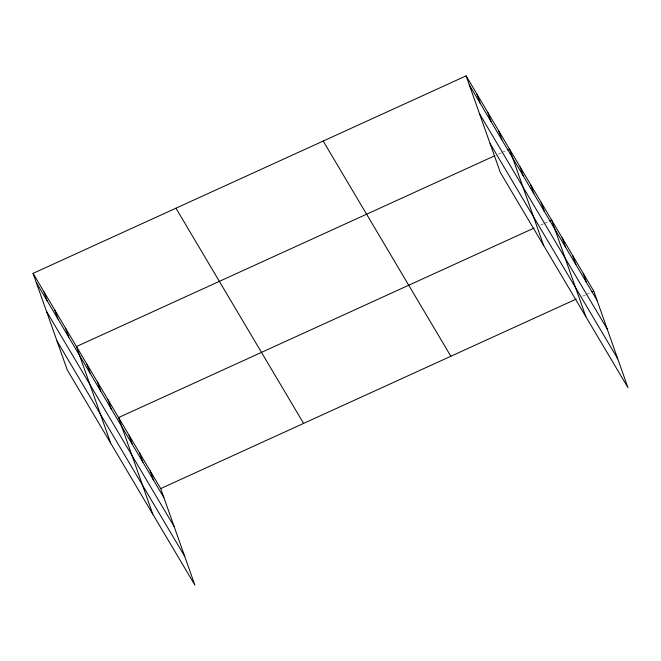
<?xml version="1.0" encoding="UTF-8"?>
<svg xmlns="http://www.w3.org/2000/svg" width="661" height="661" viewBox="0 0 661 661"><rect width="100%" height="100%" fill="white"/><g stroke="black" fill="none" stroke-linecap="round" stroke-linejoin="round"><path stroke-width="0.5" stroke-dasharray="3.31 2.48" d="M498.452 154.087L501.212 152.831M502.137 152.41L506.747 150.303M540.574 225.112L543.342 223.848M544.259 223.426L548.87 221.328M582.696 296.128L585.464 294.864M586.381 294.442L590.992 292.344"/><path stroke-width="0.99" d="M33.05 273.365L160.697 488.578L194.888 585.125L67.24 369.92L33.05 273.365L466.112 75.875L593.76 291.08L627.95 387.635L500.303 172.422L466.112 75.875M494.758 155.773L76.453 346.538L110.643 443.093M507.673 149.882L509.515 149.047L543.706 245.595M534.121 228.053L118.575 417.554L152.765 514.109M549.795 220.906L551.638 220.063L585.828 316.611M160.697 488.578L576.243 299.069M591.917 291.922L593.76 291.08M469.327 84.947L596.974 300.16M479.547 113.816L607.195 329.029M490.082 143.561L617.729 358.766M323.204 141.049L450.852 356.254M175.958 208.19L303.606 423.404M36.264 282.445L163.911 497.659M46.485 311.314L174.132 526.52M57.02 341.051L184.667 556.265M583.225 273.324L586.447 282.404M572.699 255.576L575.913 264.648M562.164 237.82L565.378 246.892M541.103 202.307L544.317 211.388M530.576 184.551L533.791 193.632M520.042 166.795L523.256 175.876M498.667 130.754L501.881 139.826M487.81 112.461L491.032 121.533M476.961 94.168L480.175 103.24M150.163 470.822L153.377 479.903M139.636 453.066L142.85 462.146M129.102 435.31L132.316 444.39M108.04 399.806L111.255 408.878M97.514 382.05L100.728 391.122M86.979 364.294L90.193 373.374M65.596 328.244L68.818 337.325M54.747 309.951L57.961 319.032M43.899 291.658L47.113 300.738"/></g></svg>
